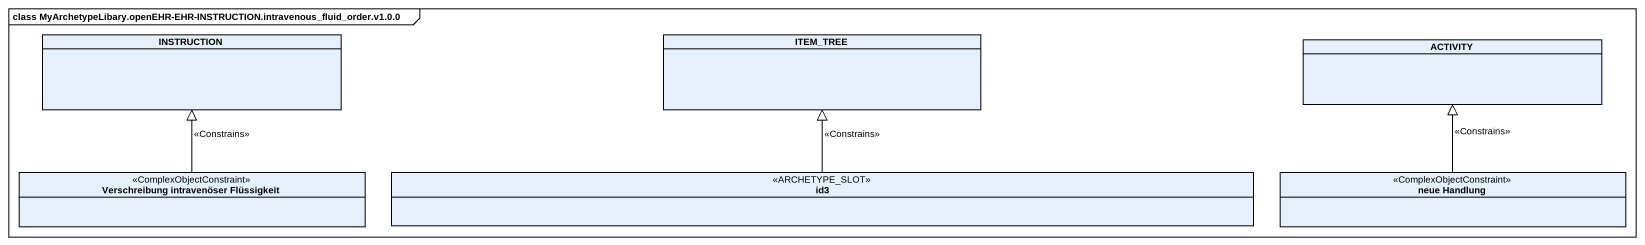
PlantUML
@startuml
mainframe class MyArchetypeLibary.openEHR-EHR-INSTRUCTION.intravenous_fluid_order.v1.0.0
hide circle
hide empty members
class INSTRUCTION
class ITEM_TREE
class ACTIVITY
class "Verschreibung intravenöser Flüssigkeit" as Verschreibung_intravenöser <<ComplexObjectConstraint>>
class id3 <<ARCHETYPE_SLOT>>
class "neue Handlung" as neue_Handlung <<ComplexObjectConstraint>>
Verschreibung_intravenöser -up-|> INSTRUCTION : <<Constrains>>
id3 -up-|> ITEM_TREE : <<Constrains>>
neue_Handlung -up-|> ACTIVITY : <<Constrains>>
@enduml
